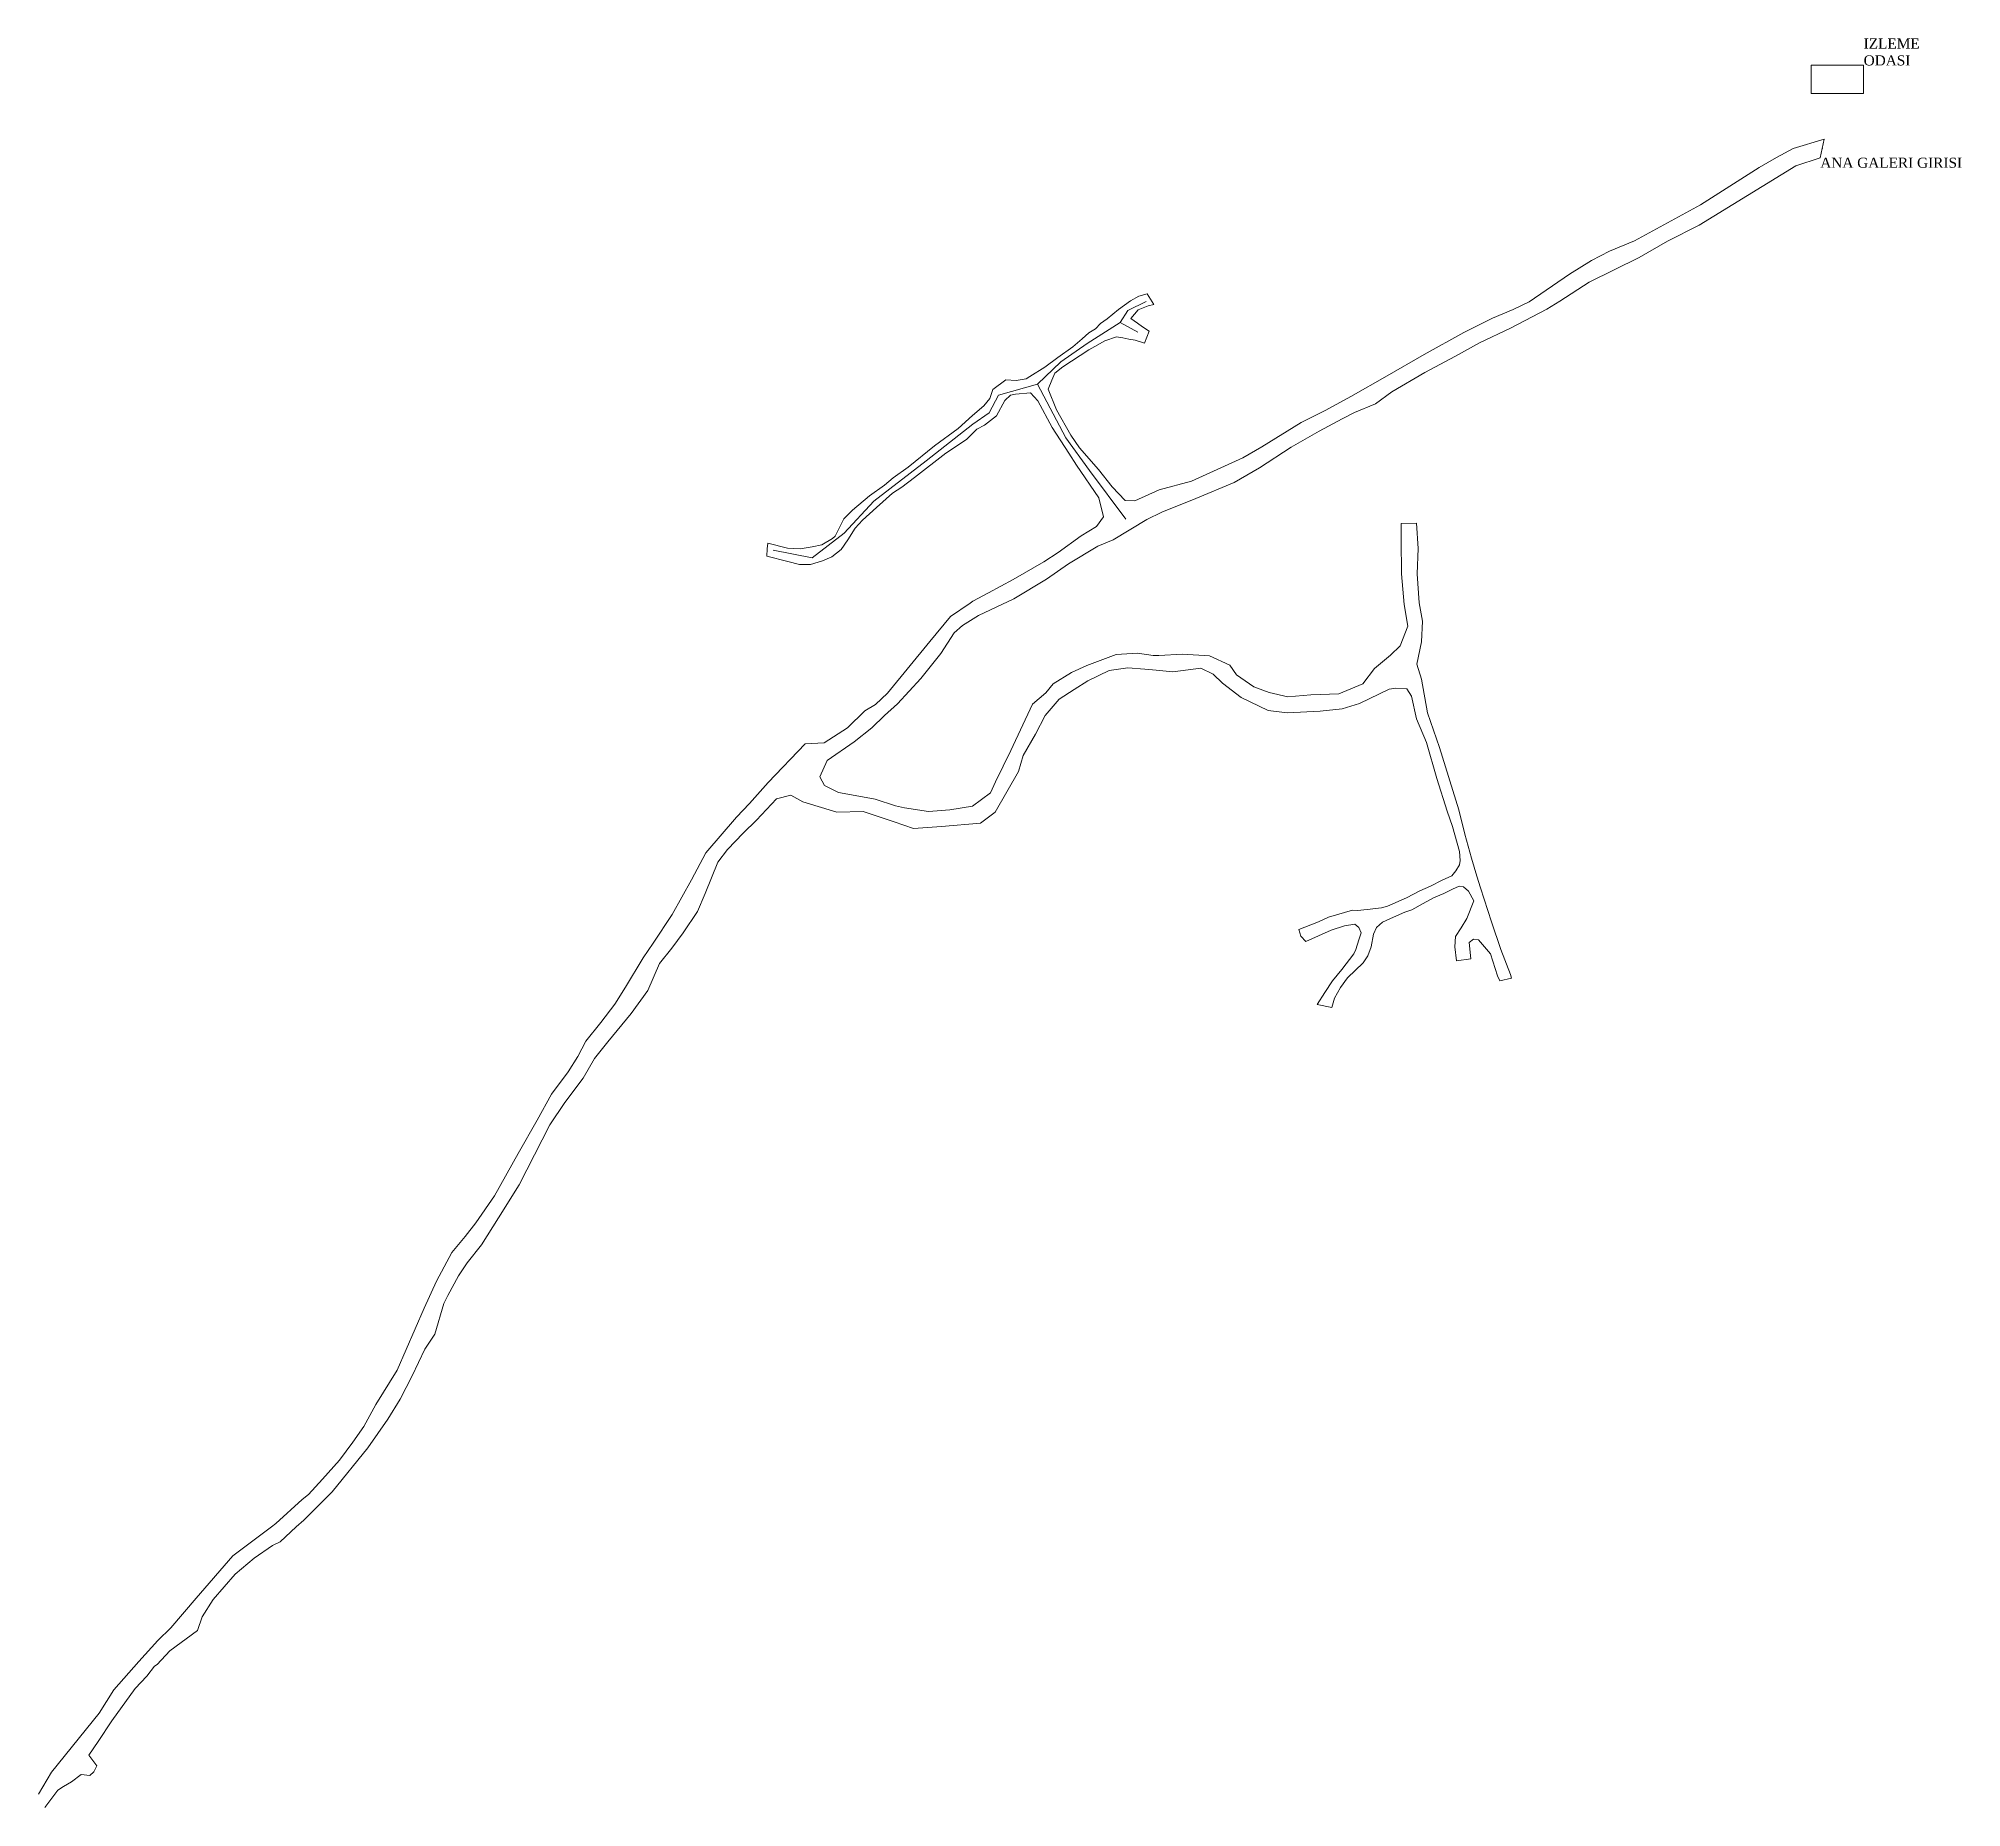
# Model space of a CAD drawing. Header units: millimetres. Extents: x 644491 to 644966, y 4144705 to 4145141.
import ezdxf

# ---------------------------------------------------------------- set-up
doc = ezdxf.new("R2010")
doc.units = ezdxf.units.MM
for name, color, linetype, lineweight in [('2177', 127, 'Continuous', 0), ('ANA_GALERI', 98, 'Continuous', 0), ('GEOFENCE', 3, 'Continuous', 0), ('INIT_COORD', 4, 'Continuous', 0), ('TEXT', 30, 'Continuous', 0)]:
    doc.layers.add(name, color=color, linetype=linetype, lineweight=lineweight)
doc.styles.get("Standard").update_dxf_attribs({"font": 'times.ttf'})

msp = doc.modelspace()

# ---------------------------------------------------------------- linework, layer by layer
at = {"layer": '2177', "lineweight": 0}
for p, q in [((644827.85, 4145021.68, 2185.42), (644827.83, 4145017.61, 2184.91)), ((644831.67, 4145021.74, 2185.36), (644827.85, 4145021.68, 2185.42)), ((644832.08, 4145015.47, 2184.78), (644831.67, 4145021.74, 2185.36)), ((644827.83, 4145017.61, 2184.91), (644827.92, 4145009.25, 2184.01)), ((644831.8, 4145009.24, 2184.01), (644832.08, 4145015.47, 2184.78)), ((644827.92, 4145009.25, 2184.01), (644828.58, 4145001.69, 2182.87)), ((644832.33, 4145002.04, 2182.87), (644831.8, 4145009.24, 2184.01)), ((644828.58, 4145001.69, 2182.87), (644829.49, 4144996.27, 2181.68)), ((644833.16, 4144997.52, 2181.94), (644832.33, 4145002.04, 2182.87)), ((644827.59, 4144991.44, 2181.07), (644829.49, 4144996.27, 2181.68)), ((644832.85, 4144992.44, 2181.13), (644833.16, 4144997.52, 2181.94)), ((644825.21, 4144989.16, 2180.8), (644827.59, 4144991.44, 2181.07)), ((644832.85, 4144992.44, 2181.13), (644831.74, 4144986.89, 2180.82)), ((644750.17, 4144986.59, 2174), (644746.45, 4144984.85, 2173.45)), ((644757.45, 4144989.34, 2174.42), (644750.17, 4144986.59, 2174)), ((644750.42, 4144982.78, 2173.8), (644755.69, 4144985.36, 2174.35)), ((644755.69, 4144985.36, 2174.35), (644760.32, 4144985.98, 2174.85)), ((644762.68, 4144989.61, 2175.27), (644757.45, 4144989.34, 2174.42)), ((644760.32, 4144985.98, 2174.85), (644764.53, 4144985.64, 2175.35)), ((644766.56, 4144989.02, 2175.8), (644762.68, 4144989.61, 2175.27)), ((644764.53, 4144985.64, 2175.35), (644767.36, 4144985.46, 2175.77)), ((644768, 4144989.09, 2175.97), (644766.56, 4144989.02, 2175.8)), ((644767.36, 4144985.46, 2175.77), (644771.48, 4144985.01, 2176.41)), ((644773.85, 4144989.36, 2176.55), (644768, 4144989.09, 2175.97)), ((644771.48, 4144985.01, 2176.41), (644778.35, 4144985.92, 2176.67)), ((644780.52, 4144988.94, 2176.72), (644773.85, 4144989.36, 2176.55)), ((644778.35, 4144985.92, 2176.67), (644781.43, 4144984.46, 2176.84)), ((644785.49, 4144986.69, 2176.72), (644780.52, 4144988.94, 2176.55)), ((644787.14, 4144984.3, 2177.08), (644785.49, 4144986.69, 2177.08)), ((644818.42, 4144982.06, 2179.87), (644821.27, 4144985.88, 2180.46)), ((644821.27, 4144985.88, 2180.46), (644825.21, 4144989.16, 2180.8)), ((644831.74, 4144986.89, 2180.82), (644832.84, 4144983.25, 2180.66)), ((644741.89, 4144982.02, 2173.14), (644740.11, 4144979.86, 2172.91)), ((644746.45, 4144984.85, 2173.45), (644741.89, 4144982.02, 2173.14)), ((644743.37, 4144978.3, 2172.95), (644747.05, 4144980.68, 2173.3)), ((644747.05, 4144980.68, 2173.3), (644750.42, 4144982.78, 2173.8)), ((644781.43, 4144984.46, 2176.84), (644783.72, 4144982.21, 2177.01)), ((644783.72, 4144982.21, 2177.01), (644788.31, 4144978.65, 2177.24)), ((644791.49, 4144981.3, 2177.18), (644787.14, 4144984.3, 2177.08)), ((644791.49, 4144981.3, 2177.18), (644795.22, 4144979.93, 2177.64)), ((644812.45, 4144979.61, 2179.3), (644818.42, 4144982.06, 2179.87)), ((644824.9, 4144980.72, 2180.42), (644817.59, 4144977.23, 2179.85)), ((644826.51, 4144980.97, 2180.72), (644824.9, 4144980.72, 2180.42)), ((644829.27, 4144980.82, 2180.41), (644826.51, 4144980.97, 2180.72)), ((644830.44, 4144979.03, 2180.65), (644829.27, 4144980.82, 2180.41)), ((644832.84, 4144983.25, 2180.66), (644834.34, 4144974.88, 2180.54)), ((644736.79, 4144977.02, 2172.08), (644731.46, 4144965.61, 2171.9)), ((644740.11, 4144979.86, 2172.91), (644736.79, 4144977.02, 2172.74)), ((644739.9, 4144974.22, 2172.55), (644743.37, 4144978.3, 2172.95)), ((644794.96, 4144975.44, 2177.66), (644788.31, 4144978.65, 2177.24)), ((644795.22, 4144979.93, 2177.64), (644799.86, 4144978.83, 2178.1)), ((644799.86, 4144978.83, 2178.1), (644805.51, 4144979.34, 2178.74)), ((644805.51, 4144979.34, 2178.74), (644812.45, 4144979.61, 2179.3)), ((644813.28, 4144975.88, 2179.25), (644807.85, 4144975.32, 2178.89)), ((644817.59, 4144977.23, 2179.85), (644813.28, 4144975.88, 2179.25)), ((644831.62, 4144973.44, 2180.5), (644830.44, 4144979.03, 2180.65)), ((644737.56, 4144969.62, 2172.2), (644739.9, 4144974.22, 2172.55)), ((644799.65, 4144974.9, 2178.11), (644794.96, 4144975.44, 2177.66)), ((644807.85, 4144975.32, 2178.89), (644799.65, 4144974.9, 2178.11)), ((644834.11, 4144967.61, 2180.37), (644831.62, 4144973.44, 2180.5)), ((644834.34, 4144974.88, 2180.54), (644837.34, 4144966.33, 2180.31)), ((644734.47, 4144964.33, 2171.64), (644737.56, 4144969.62, 2172.2)), ((644836.66, 4144958.68, 2180.1), (644834.11, 4144967.61, 2180.37)), ((644837.34, 4144966.33, 2180.31), (644842.06, 4144950.98, 2179.96)), ((644684.26, 4144959.07, 2167.9), (644686.07, 4144963.14, 2167.77)), ((644731.46, 4144965.61, 2171.9), (644727.63, 4144957.85, 2171.14)), ((644733.3, 4144960.42, 2171.41), (644734.47, 4144964.33, 2171.64)), ((644685.36, 4144956.96, 2167.89), (644684.26, 4144959.07, 2167.9)), ((644688.89, 4144955.21, 2168.18), (644685.36, 4144956.96, 2167.89)), ((644727.63, 4144957.85, 2171.14), (644726.42, 4144955.14, 2170.92)), ((644727.57, 4144950.36, 2170.7), (644733.3, 4144960.42, 2170.89)), ((644839.18, 4144950.65, 2180), (644836.66, 4144958.68, 2180.1)), ((644677.06, 4144954.59, 2168.32), (644680.08, 4144952.93, 2168.43)), ((644680.08, 4144952.93, 2168.43), (644688.44, 4144950.39, 2168.31)), ((644689.37, 4144955.12, 2168.59), (644688.89, 4144955.21, 2168.18)), ((644697.88, 4144953.61, 2168.53), (644689.37, 4144955.12, 2168.59)), ((644702.97, 4144951.95, 2168.76), (644697.88, 4144953.61, 2168.53)), ((644705.12, 4144951.4, 2169.34), (644702.97, 4144951.95, 2168.76)), ((644726.42, 4144955.14, 2170.92), (644721.98, 4144951.81, 2170.46)), ((644688.44, 4144950.39, 2168.31), (644694.92, 4144950.56, 2168.37)), ((644694.92, 4144950.56, 2168.37), (644702.62, 4144947.96, 2168.88)), ((644702.62, 4144947.96, 2168.88), (644707.37, 4144946.37, 2169.31)), ((644711.11, 4144950.52, 2169.64), (644705.12, 4144951.4, 2169.34)), ((644716.35, 4144950.91, 2170.1), (644711.11, 4144950.52, 2169.64)), ((644714.31, 4144946.82, 2169.83), (644723.9, 4144947.62, 2170.24)), ((644721.98, 4144951.81, 2170.46), (644716.35, 4144950.91, 2170.1)), ((644723.9, 4144947.62, 2170.39), (644727.57, 4144950.36, 2170.7)), ((644839.18, 4144950.65, 2180), (644840.51, 4144946.86, 2180.52)), ((644842.06, 4144950.98, 2179.96), (644843.61, 4144944.94, 2180.54)), ((644707.37, 4144946.37, 2169.31), (644714.31, 4144946.82, 2169.83)), ((644840.51, 4144946.86, 2180.52), (644842.3, 4144940.63, 2180.31)), ((644845.24, 4144939.03, 2180.31), (644843.61, 4144944.94, 2180.54)), ((644842.42, 4144938.44, 2180.31), (644842.29, 4144937.33, 2180.21)), ((644842.3, 4144940.63, 2180.31), (644842.42, 4144938.44, 2180.31)), ((644846.53, 4144934.6, 2180.14), (644845.24, 4144939.03, 2180.31)), ((644837.98, 4144933.55, 2180.1), (644835.13, 4144932.08, 2180.1)), ((644840.37, 4144934.63, 2180.1), (644837.98, 4144933.55, 2180.1)), ((644841.39, 4144935.84, 2180.16), (644840.37, 4144934.63, 2180.1)), ((644842.29, 4144937.33, 2180.21), (644841.39, 4144935.84, 2180.16)), ((644846.53, 4144934.6, 2180.14), (644847.41, 4144931.68, 2180.14)), ((644829.16, 4144929.19, 2180.4), (644824.51, 4144927.18, 2180.63)), ((644832.44, 4144930.96, 2180.29), (644829.16, 4144929.19, 2180.4)), ((644835.13, 4144932.08, 2180.1), (644832.44, 4144930.96, 2180.29)), ((644833.25, 4144927.79, 2180.34), (644835.86, 4144929.18, 2180.19)), ((644835.86, 4144929.18, 2180.19), (644838.41, 4144930.31, 2180.19)), ((644838.41, 4144930.31, 2180.19), (644840.52, 4144931.39, 2180.13)), ((644840.52, 4144931.39, 2180.13), (644842.2, 4144932.1, 2180.26)), ((644842.2, 4144932.1, 2180.26), (644843.27, 4144931.92, 2180.54)), ((644843.27, 4144931.92, 2180.54), (644844.45, 4144930.86, 2180.25)), ((644845.78, 4144928.5, 2180.1), (644844.09, 4144924.12, 2180.2)), ((644844.45, 4144930.86, 2180.25), (644845.78, 4144928.5, 2180.1)), ((644850.19, 4144923.31, 2179.94), (644847.41, 4144931.68, 2180.14)), ((644809.9, 4144924.42, 2180.47), (644807.39, 4144923.3, 2180.51)), ((644809.9, 4144924.42, 2180.47), (644815.8, 4144926.15, 2180.39)), ((644815.8, 4144926.15, 2180.39), (644817.08, 4144926.12, 2180.51)), ((644819.43, 4144926.29, 2180.74), (644817.08, 4144926.12, 2180.51)), ((644822.97, 4144926.74, 2180.59), (644819.43, 4144926.29, 2180.74)), ((644824.51, 4144927.18, 2180.63), (644822.97, 4144926.74, 2180.59)), ((644823.28, 4144923.18, 2180.36), (644825.98, 4144924.42, 2180.62)), ((644825.98, 4144924.42, 2180.62), (644828.74, 4144925.66, 2180.59)), ((644828.74, 4144925.66, 2180.59), (644830.51, 4144926.26, 2180.38)), ((644830.51, 4144926.26, 2180.38), (644833.25, 4144927.79, 2180.34)), ((644844.09, 4144924.12, 2180.2), (644842.68, 4144921.79, 2180.76)), ((644807.39, 4144923.3, 2180.51), (644802.57, 4144921.35, 2180.75)), ((644802.57, 4144921.35, 2180.75), (644803.08, 4144919.74, 2180.38)), ((644803.08, 4144919.74, 2180.38), (644804.26, 4144918.42, 2180.55)), ((644804.26, 4144918.42, 2180.55), (644810.57, 4144921.23, 2180.58)), ((644810.57, 4144921.23, 2180.58), (644813.89, 4144922.28, 2180.55)), ((644813.89, 4144922.28, 2180.55), (644816.43, 4144922.67, 2180.15)), ((644816.43, 4144922.67, 2180.15), (644817.36, 4144921.85, 2180.81)), ((644816.66, 4144916.43, 2181.7), (644817.41, 4144918.87, 2181.13)), ((644817.93, 4144920.59, 2180.83), (644817.36, 4144921.85, 2180.81)), ((644817.41, 4144918.87, 2181.13), (644817.93, 4144920.59, 2180.83)), ((644821.05, 4144920.27, 2180.73), (644820.42, 4144917.12, 2181.34)), ((644821.78, 4144921.89, 2180.42), (644821.05, 4144920.27, 2180.73)), ((644823.28, 4144923.18, 2180.36), (644821.78, 4144921.89, 2180.42)), ((644841.3, 4144919.62, 2181.24), (644841.14, 4144917.12, 2181.63)), ((644842.68, 4144921.79, 2180.76), (644841.3, 4144919.62, 2181.24)), ((644844.65, 4144918.19, 2181.19), (644845.73, 4144918.97, 2180.64)), ((644845.73, 4144918.97, 2180.64), (644846.98, 4144918.85, 2179.99)), ((644846.98, 4144918.85, 2179.99), (644849.92, 4144915.41, 2179.79)), ((644852.47, 4144916.48, 2179.81), (644850.19, 4144923.31, 2179.94)), ((644816.12, 4144915.36, 2182.04), (644813.21, 4144911.54, 2183.18)), ((644816.66, 4144916.43, 2181.7), (644816.12, 4144915.36, 2182.04)), ((644818.48, 4144913.14, 2182.09), (644819.6, 4144914.88, 2181.76)), ((644819.6, 4144914.88, 2181.76), (644820.42, 4144917.12, 2181.34)), ((644841.14, 4144917.12, 2181.63), (644841.55, 4144913.61, 2182.54)), ((644841.55, 4144913.61, 2182.54), (644845.06, 4144914.17, 2182.24)), ((644845.06, 4144914.17, 2182.24), (644844.65, 4144918.19, 2181.19)), ((644849.92, 4144915.41, 2179.79), (644851.66, 4144909.94, 2179.73)), ((644854.85, 4144910.25, 2179.75), (644852.47, 4144916.48, 2179.81)), ((644813.21, 4144911.54, 2183.18), (644810.89, 4144908.71, 2184.11)), ((644812.86, 4144907.07, 2184.23), (644814.63, 4144909.48, 2183.4)), ((644814.63, 4144909.48, 2183.4), (644818.48, 4144913.14, 2182.09)), ((644851.66, 4144909.94, 2179.73), (644852.19, 4144908.72, 2179.82)), ((644852.19, 4144908.72, 2179.82), (644855.14, 4144909.38, 2179.72)), ((644854.85, 4144910.25, 2179.75), (644855.14, 4144909.38, 2179.72)), ((644809.02, 4144905.87, 2185.09), (644807.11, 4144902.83, 2186)), ((644810.89, 4144908.71, 2184.11), (644809.02, 4144905.87, 2185.09)), ((644810.74, 4144902.13, 2185.78), (644811.41, 4144904.44, 2185.03)), ((644811.41, 4144904.44, 2185.03), (644812.86, 4144907.07, 2184.23)), ((644807.11, 4144902.83, 2186), (644810.74, 4144902.13, 2185.78))]:
    msp.add_line(p, q, dxfattribs=at)
at = {"layer": 'ANA_GALERI'}
for p, q in [((644929.1, 4145134.83, 2156.63), (644929.1, 4145127.87, 2156.63)), ((644929.1, 4145134.83, 2156.63), (644942.1, 4145134.83, 2156.63)), ((644942.1, 4145127.87, 2156.63), (644942.1, 4145134.83, 2156.63)), ((644929.1, 4145127.87, 2156.63), (644942.1, 4145127.87, 2156.63))]:
    msp.add_line(p, q, dxfattribs=at)
at = {"layer": 'ANA_GALERI', "lineweight": 0}
for p, q in [((644920.54, 4145112.07, 2157.17), (644924.69, 4145114.27, 2157.15)), ((644924.69, 4145114.27, 2157.15), (644932.36, 4145116.61, 2156.53)), ((644931.38, 4145112, 2156.73), (644932.36, 4145116.61, 2156.53)), ((644925.38, 4145109.98, 2156.95), (644901.43, 4145095.32, 2158.03)), ((644901.77, 4145100.37, 2157.81), (644916.26, 4145109.55, 2157.33)), ((644916.26, 4145109.55, 2157.33), (644920.54, 4145112.07, 2157.17)), ((644931.38, 4145112, 2156.73), (644925.38, 4145109.98, 2156.95)), ((644901.77, 4145100.37, 2157.81), (644885.5, 4145091.48, 2158.33)), ((644893.64, 4145091.35, 2158), (644901.43, 4145095.32, 2158.03)), ((644885.5, 4145091.48, 2158.33), (644879.35, 4145088.88, 2158.75)), ((644886.61, 4145087.33, 2158.39), (644893.64, 4145091.35, 2158)), ((644874.84, 4145086.64, 2158.67), (644869.44, 4145083.25, 2158.8)), ((644874.3, 4145081.26, 2158.53), (644886.61, 4145087.33, 2158.51)), ((644879.35, 4145088.88, 2158.75), (644874.84, 4145086.64, 2158.67)), ((644869.44, 4145083.25, 2158.8), (644859.45, 4145076.4, 2158.99)), ((644867.08, 4145076.59, 2158.75), (644874.3, 4145081.26, 2158.53)), ((644760.95, 4145076.68, 2161.55), (644758.01, 4145074.48, 2162.24)), ((644763.08, 4145077.77, 2161.53), (644760.95, 4145076.68, 2161.55)), ((644765.14, 4145078.37, 2161.43), (644763.08, 4145077.77, 2161.53)), ((644766.79, 4145075.7, 2161.32), (644765.14, 4145078.37, 2161.43)), ((644765.35, 4145075.38, 2161.33), (644766.79, 4145075.7, 2161.32)), ((644859.45, 4145076.4, 2158.99), (644855.54, 4145074.48, 2159.24)), ((644863.83, 4145074.56, 2158.75), (644867.08, 4145076.59, 2158.75)), ((644753.54, 4145071.01, 2159.57), (644752.33, 4145069.72, 2160.11)), ((644755.24, 4145072.21, 2159.15), (644753.54, 4145071.01, 2159.57)), ((644758.01, 4145074.48, 2162.24), (644755.24, 4145072.21, 2159.15)), ((644762.9, 4145074.4, 2161.6), (644761.06, 4145072.25, 2158.12)), ((644762.7, 4145071.1, 2157.98), (644761.06, 4145072.25, 2158.12)), ((644763.93, 4145070.19, 2157.75), (644762.7, 4145071.1, 2157.98)), ((644762.9, 4145074.4, 2161.6), (644765.35, 4145075.38, 2161.33)), ((644850.43, 4145072.4, 2159.32), (644843.35, 4145068.85, 2159.4)), ((644855.54, 4145074.48, 2159.24), (644850.43, 4145072.4, 2159.32)), ((644854.83, 4145069.89, 2159.12), (644863.83, 4145074.56, 2158.75)), ((644749.08, 4145067.28, 2161.1), (644746.78, 4145065.25, 2161.53)), ((644750.7, 4145068.75, 2160.71), (644749.08, 4145067.28, 2161.1)), ((644752.33, 4145069.72, 2160.11), (644750.7, 4145068.75, 2160.71)), ((644752.15, 4145065.38, 2160.56), (644754.62, 4145066.75, 2159.8)), ((644754.62, 4145066.75, 2159.8), (644757.52, 4145067.79, 2158.73)), ((644757.52, 4145067.79, 2158.73), (644759.06, 4145067.54, 2158.2)), ((644759.06, 4145067.54, 2158.2), (644760.58, 4145067.21, 2158.02)), ((644760.58, 4145067.21, 2158.02), (644762.15, 4145066.93, 2157.81)), ((644762.15, 4145066.93, 2157.81), (644764.45, 4145066.17, 2157.53)), ((644765.63, 4145069.12, 2157.62), (644763.93, 4145070.19, 2157.75)), ((644764.45, 4145066.17, 2157.53), (644765.63, 4145069.12, 2157.62)), ((644843.35, 4145068.85, 2159.4), (644833.52, 4145063.42, 2159.97)), ((644841.27, 4145062.94, 2159.99), (644847.17, 4145066.26, 2159.39)), ((644847.17, 4145066.26, 2159.39), (644854.83, 4145069.89, 2159.12)), ((644743.07, 4145062.64, 2161.67), (644739.82, 4145060.29, 2161.85)), ((644746.78, 4145065.25, 2161.53), (644743.07, 4145062.64, 2161.67)), ((644744.29, 4145060.36, 2161.7), (644750.66, 4145064.57, 2161.11)), ((644750.66, 4145064.57, 2161.11), (644752.15, 4145065.38, 2160.56)), ((644833.52, 4145063.42, 2159.97), (644824.39, 4145058.14, 2160.35)), ((644833.66, 4145058.93, 2159.97), (644841.27, 4145062.94, 2159.99)), ((644727.02, 4145054.71, 2161.09), (644730.21, 4145057.15, 2161.3)), ((644732.74, 4145057, 2161.43), (644730.21, 4145057.15, 2161.3)), ((644735.19, 4145057.35, 2161.32), (644732.74, 4145057, 2161.43)), ((644736.15, 4145057.92, 2161.3), (644735.19, 4145057.35, 2161.32)), ((644739.82, 4145060.29, 2161.85), (644736.15, 4145057.92, 2161.3)), ((644740.66, 4145054.84, 2161.83), (644741.59, 4145057.02, 2162.06)), ((644741.59, 4145057.02, 2162.06), (644742.28, 4145058.79, 2161.81)), ((644742.28, 4145058.79, 2161.81), (644744.29, 4145060.36, 2161.7)), ((644824.39, 4145058.14, 2160.35), (644815.39, 4145052.98, 2160.72)), ((644825.54, 4145054.19, 2160.51), (644833.66, 4145058.93, 2159.97)), ((644726.21, 4145052.52, 2160.99), (644724.73, 4145050.73, 2160.37)), ((644727.02, 4145054.71, 2161.09), (644726.21, 4145052.52, 2160.99)), ((644727.9, 4145048.22, 2160.59), (644729.93, 4145052.04, 2161.35)), ((644729.93, 4145052.04, 2161.35), (644731.38, 4145053.36, 2161.48)), ((644731.38, 4145053.36, 2161.48), (644732.61, 4145053.61, 2161.45)), ((644732.61, 4145053.61, 2161.45), (644736.32, 4145053.93, 2161.42)), ((644736.32, 4145053.93, 2161.42), (644738.13, 4145051.98, 2161.05)), ((644738.13, 4145051.98, 2161.05), (644741.64, 4145045.38, 2161.14)), ((644742.68, 4145049.76, 2160.64), (644740.66, 4145054.84, 2161.83)), ((644815.39, 4145052.98, 2160.72), (644809.28, 4145049.66, 2161.11)), ((644821.5, 4145051.21, 2160.74), (644825.54, 4145054.19, 2160.51)), ((644721.98, 4145048.34, 2159.54), (644718.45, 4145045.1, 2158.52)), ((644724.73, 4145050.73, 2160.37), (644721.98, 4145048.34, 2159.54)), ((644724.94, 4145045.95, 2159.62), (644727.9, 4145048.22, 2160.59)), ((644746.23, 4145043.51, 2160.82), (644742.68, 4145049.76, 2160.64)), ((644809.28, 4145049.66, 2161.11), (644803.14, 4145046.57, 2161.42)), ((644807.58, 4145044.42, 2161.23), (644813.28, 4145047.48, 2160.99)), ((644813.28, 4145047.48, 2160.99), (644816.33, 4145049.06, 2160.76)), ((644816.33, 4145049.06, 2160.76), (644821.5, 4145051.21, 2160.74)), ((644718.45, 4145045.1, 2158.52), (644712.6, 4145040.81, 2157.31)), ((644715.41, 4145039.01, 2157.46), (644720.47, 4145042.41, 2158.72)), ((644720.47, 4145042.41, 2158.72), (644723.04, 4145044.91, 2159.17)), ((644723.04, 4145044.91, 2159.17), (644724.94, 4145045.95, 2159.62)), ((644741.64, 4145045.38, 2161.14), (644745.73, 4145039.05, 2161.5)), ((644748.38, 4145040.37, 2160.92), (644746.23, 4145043.51, 2160.82)), ((644803.14, 4145046.57, 2161.42), (644793.44, 4145040.62, 2161.76)), ((644800.7, 4145040.48, 2161.55), (644807.58, 4145044.42, 2161.23)), ((644712.6, 4145040.81, 2157.31), (644706.06, 4145035.56, 2155.14)), ((644707.67, 4145033.03, 2155.13), (644715.41, 4145039.01, 2157.46)), ((644745.73, 4145039.05, 2161.5), (644747.67, 4145036.02, 2161.59)), ((644753.1, 4145035.03, 2161.56), (644748.38, 4145040.37, 2160.92)), ((644788.76, 4145037.87, 2161.81), (644776.07, 4145032.1, 2162.3)), ((644793.44, 4145040.62, 2161.76), (644788.76, 4145037.87, 2161.81)), ((644792.89, 4145035.41, 2161.8), (644800.7, 4145040.48, 2161.55)), ((644702.35, 4145032.9, 2153.56), (644700.22, 4145031.12, 2152.65)), ((644706.06, 4145035.56, 2155.14), (644702.35, 4145032.9, 2153.56)), ((644704.46, 4145030.63, 2153.66), (644707.67, 4145033.03, 2155.13)), ((644747.67, 4145036.02, 2161.59), (644753.16, 4145028, 2162.48)), ((644756.45, 4145030.73, 2162.23), (644753.1, 4145035.03, 2161.56)), ((644786.6, 4145031.79, 2161.78), (644792.89, 4145035.41, 2161.8)), ((644696.49, 4145028.46, 2151.45), (644692.28, 4145024.93, 2150.32)), ((644700.22, 4145031.12, 2152.65), (644696.49, 4145028.46, 2151.45)), ((644698.25, 4145025.61, 2151.62), (644702.16, 4145029.16, 2152.86)), ((644702.16, 4145029.16, 2152.86), (644704.46, 4145030.63, 2153.66)), ((644753.16, 4145028, 2162.48), (644754.31, 4145023.33, 2162.69)), ((644759.69, 4145027.32, 2162.58), (644756.45, 4145030.73, 2162.23)), ((644768.03, 4145029.96, 2162.34), (644762.04, 4145027.27, 2162.59)), ((644776.07, 4145032.1, 2162.3), (644768.03, 4145029.96, 2162.34)), ((644777.12, 4145027.82, 2162.09), (644786.6, 4145031.79, 2161.78)), ((644692.28, 4145024.93, 2150.32), (644690.19, 4145022.78, 2149.48)), ((644694.81, 4145022.49, 2150.47), (644698.25, 4145025.61, 2151.62)), ((644754.31, 4145023.33, 2162.69), (644752.59, 4145020.95, 2162.76)), ((644762.04, 4145027.27, 2162.59), (644759.69, 4145027.32, 2162.58)), ((644765.06, 4145022.64, 2162.44), (644768.7, 4145024.45, 2162.37)), ((644768.7, 4145024.45, 2162.37), (644777.12, 4145027.82, 2162.09)), ((644688.01, 4145018.56, 2148.59), (644687.38, 4145017.96, 2149.2)), ((644690.19, 4145022.78, 2149.48), (644688.01, 4145018.56, 2148.59)), ((644691.14, 4145017.62, 2149.22), (644692.97, 4145020.5, 2149.7)), ((644692.97, 4145020.5, 2149.7), (644694.81, 4145022.49, 2150.47)), ((644748.84, 4145018.57, 2163), (644743.12, 4145014.49, 2163.68)), ((644752.59, 4145020.95, 2162.76), (644748.84, 4145018.57, 2163)), ((644756.69, 4145017.64, 2162.54), (644765.06, 4145022.64, 2162.44)), ((644671.25, 4145015.37, 2151.81), (644671.18, 4145013.56, 2151.81)), ((644671.43, 4145016.76, 2151.81), (644671.25, 4145015.37, 2151.81)), ((644676.27, 4145015.55, 2150.93), (644671.43, 4145016.76, 2151.81)), ((644679.36, 4145015.42, 2150.48), (644676.27, 4145015.55, 2150.93)), ((644682.38, 4145015.9, 2150.06), (644679.36, 4145015.42, 2150.48)), ((644684.74, 4145016.41, 2149.55), (644682.38, 4145015.9, 2150.06)), ((644687.38, 4145017.96, 2149.2), (644684.74, 4145016.41, 2149.55)), ((644687.23, 4145013.41, 2149.45), (644689.51, 4145015.27, 2149.32)), ((644689.51, 4145015.27, 2149.32), (644691.14, 4145017.62, 2149.22)), ((644743.12, 4145014.49, 2163.68), (644739.59, 4145012.18, 2163.82)), ((644745.69, 4145011.71, 2163.73), (644752.95, 4145016.06, 2163.04)), ((644752.95, 4145016.06, 2163.04), (644756.69, 4145017.64, 2162.75)), ((644671.18, 4145013.56, 2151.81), (644676.31, 4145012.3, 2150.9)), ((644676.31, 4145012.3, 2150.9), (644679.26, 4145011.5, 2150.4)), ((644679.26, 4145011.5, 2150.4), (644681.96, 4145011.55, 2150.23)), ((644681.96, 4145011.55, 2150.23), (644684.93, 4145012.44, 2149.7)), ((644684.93, 4145012.44, 2149.7), (644687.23, 4145013.41, 2149.45)), ((644739.59, 4145012.18, 2163.82), (644731.99, 4145007.8, 2164.33)), ((644740.24, 4145007.94, 2164.07), (644745.69, 4145011.71, 2163.73)), ((644725.93, 4145004.51, 2164.86), (644722.06, 4145002.47, 2165.06)), ((644731.99, 4145007.8, 2164.33), (644725.93, 4145004.51, 2164.86)), ((644732.13, 4145003.09, 2164.53), (644740.24, 4145007.94, 2164.07)), ((644721.4, 4145002.02, 2165.18), (644716.51, 4144998.7, 2165.63)), ((644722.06, 4145002.47, 2165.06), (644721.4, 4145002.02, 2165.18)), ((644723.45, 4144998.93, 2165.11), (644732.13, 4145003.09, 2164.53)), ((644716.51, 4144998.7, 2165.63), (644711.38, 4144992.5, 2165.93)), ((644714.13, 4144989.51, 2165.93), (644717.46, 4144994.69, 2165.54)), ((644717.46, 4144994.69, 2165.54), (644719.49, 4144996.46, 2165.43)), ((644719.49, 4144996.46, 2165.43), (644723.45, 4144998.93, 2165.11)), ((644711.38, 4144992.5, 2165.93), (644700.93, 4144979.79, 2166.6)), ((644709.2, 4144983.41, 2166.46), (644714.13, 4144989.51, 2165.93)), ((644703.41, 4144977.13, 2166.64), (644709.2, 4144983.41, 2166.46)), ((644697.99, 4144976.93, 2166.66), (644695.37, 4144975.42, 2167.04)), ((644700.93, 4144979.79, 2166.6), (644697.99, 4144976.93, 2166.66)), ((644700.2, 4144974.21, 2166.86), (644703.41, 4144977.13, 2166.64)), ((644691.07, 4144971.18, 2167.56), (644685.35, 4144967.45, 2167.84)), ((644695.37, 4144975.42, 2167.04), (644691.07, 4144971.18, 2167.56)), ((644692.76, 4144967.74, 2167.58), (644697.1, 4144971.22, 2167.15)), ((644697.1, 4144971.22, 2167.15), (644700.2, 4144974.21, 2166.86)), ((644680.65, 4144967.23, 2168.54), (644671.47, 4144957.69, 2168.62)), ((644680.65, 4144967.23, 2168.59), (644685.35, 4144967.45, 2167.84)), ((644686.07, 4144963.14, 2167.85), (644692.76, 4144967.74, 2167.58)), ((644671.47, 4144957.69, 2168.62), (644666.83, 4144952.47, 2168.75)), ((644666.83, 4144952.47, 2168.75), (644663.63, 4144949.16, 2168.67)), ((644668.63, 4144948.36, 2168.7), (644673.52, 4144953.64, 2168.64)), ((644673.52, 4144953.64, 2168.64), (644677.06, 4144954.59, 2168.32)), ((644663.63, 4144949.16, 2168.67), (644656.12, 4144940.34, 2168.88)), ((644665.28, 4144945.18, 2168.7), (644668.63, 4144948.36, 2168.7)), ((644661.42, 4144941.12, 2168.94), (644665.28, 4144945.18, 2168.7)), ((644656.12, 4144940.34, 2169.36), (644652.53, 4144933.65, 2169.88)), ((644655.88, 4144930.3, 2169.79), (644659.03, 4144938.03, 2169.32)), ((644659.03, 4144938.03, 2169.32), (644661.42, 4144941.12, 2168.94)), ((644647.75, 4144925.12, 2170.11), (644652.53, 4144933.65, 2169.88)), ((644655.88, 4144930.3, 2169.79), (644654.02, 4144925.82, 2169.65)), ((644643.1, 4144918, 2170.39), (644647.75, 4144925.12, 2170.11)), ((644654.02, 4144925.82, 2169.65), (644650.49, 4144920.59, 2170)), ((644650.49, 4144920.59, 2170), (644647.67, 4144916.76, 2170.03)), ((644636.25, 4144907.15, 2170.78), (644640.57, 4144914.37, 2170.29)), ((644640.57, 4144914.37, 2170.29), (644643.1, 4144918, 2170.39)), ((644647.67, 4144916.76, 2170.03), (644644.65, 4144912.97, 2170.41)), ((644644.65, 4144912.97, 2170.41), (644641.75, 4144906.3, 2170.48)), ((644633.57, 4144902.94, 2170.67), (644636.25, 4144907.15, 2170.78)), ((644641.75, 4144906.3, 2170.48), (644637.61, 4144900.62, 2170.69)), ((644630.14, 4144898.46, 2170.71), (644633.57, 4144902.94, 2170.67)), ((644637.61, 4144900.62, 2170.69), (644631.9, 4144893.64, 2170.84)), ((644626.43, 4144893.83, 2171.14), (644630.14, 4144898.46, 2170.71)), ((644624.45, 4144889.99, 2171.33), (644626.43, 4144893.83, 2171.14)), ((644631.9, 4144893.64, 2170.84), (644628.61, 4144889.53, 2171.22)), ((644617.99, 4144880.7, 2172.27), (644622.1, 4144886.24, 2171.8)), ((644622.1, 4144886.24, 2171.8), (644624.45, 4144889.99, 2171.33)), ((644628.61, 4144889.53, 2171.22), (644625.75, 4144884.69, 2171.71)), ((644614.39, 4144874.32, 2172.72), (644617.99, 4144880.7, 2172.27)), ((644625.75, 4144884.69, 2171.71), (644621.22, 4144878.63, 2172.21)), ((644621.22, 4144878.63, 2172.21), (644617.56, 4144873.17, 2172.74)), ((644609.75, 4144866.09, 2172.98), (644614.39, 4144874.32, 2172.72)), ((644617.56, 4144873.17, 2172.74), (644609.94, 4144858.3, 2173.32)), ((644603.89, 4144855.58, 2173.81), (644609.75, 4144866.09, 2172.98)), ((644609.94, 4144858.3, 2173.32), (644604.84, 4144850.22, 2173.9)), ((644599.3, 4144848.93, 2174.3), (644603.89, 4144855.58, 2173.81)), ((644596.66, 4144845.54, 2174.51), (644599.3, 4144848.93, 2174.3)), ((644604.84, 4144850.22, 2173.9), (644600.7, 4144843.51, 2174.34)), ((644593.32, 4144841.65, 2174.17), (644596.66, 4144845.54, 2174.51)), ((644600.7, 4144843.51, 2174.34), (644597.11, 4144839.1, 2174.68)), ((644589.55, 4144834.57, 2175.19), (644593.32, 4144841.65, 2174.17)), ((644597.11, 4144839.1, 2174.68), (644594.95, 4144835.85, 2174.9)), ((644586.52, 4144827.89, 2175.51), (644589.55, 4144834.57, 2175.19)), ((644594.95, 4144835.85, 2174.9), (644592.37, 4144831.02, 2175.26)), ((644589.15, 4144821.48, 2176.28), (644591.39, 4144829.03, 2175.29)), ((644592.37, 4144831.02, 2175.26), (644591.39, 4144829.03, 2175.29)), ((644579.82, 4144812.54, 2176.48), (644586.52, 4144827.89, 2175.51)), ((644589.15, 4144821.48, 2176.58), (644586.65, 4144817.72, 2175.99)), ((644586.65, 4144817.72, 2175.99), (644583.58, 4144811.13, 2176.32)), ((644574.58, 4144804.09, 2176.92), (644579.82, 4144812.54, 2176.48)), ((644583.58, 4144811.13, 2176.32), (644580.54, 4144805.41, 2176.64)), ((644580.54, 4144805.41, 2176.64), (644577.55, 4144800.44, 2176.96)), ((644571.63, 4144798.65, 2177.02), (644574.58, 4144804.09, 2176.92)), ((644577.55, 4144800.44, 2176.96), (644572.59, 4144793.38, 2177.25)), ((644568.92, 4144794.81, 2177.53), (644571.63, 4144798.65, 2177.02)), ((644572.59, 4144793.38, 2177.25), (644563.78, 4144782.53, 2178.13)), ((644565.57, 4144790.35, 2177.77), (644568.92, 4144794.81, 2177.53)), ((644557.92, 4144781.86, 2178.49), (644561.38, 4144785.66, 2178.11)), ((644561.38, 4144785.66, 2178.11), (644565.57, 4144790.35, 2177.77)), ((644556.33, 4144780.59, 2178.38), (644557.92, 4144781.86, 2178.49)), ((644563.78, 4144782.53, 2178.13), (644556.78, 4144775.48, 2178.39)), ((644549.89, 4144774.68, 2178.97), (644556.33, 4144780.59, 2178.38)), ((644539.25, 4144766.71, 2179.66), (644548.76, 4144773.84, 2178.98)), ((644548.76, 4144773.84, 2178.98), (644549.89, 4144774.68, 2178.97)), ((644554.85, 4144773.89, 2179.39), (644550.93, 4144770.19, 2179.9)), ((644554.85, 4144773.89, 2179.32), (644556.78, 4144775.48, 2178.39)), ((644530.22, 4144756.27, 2180.64), (644539.25, 4144766.71, 2179.66)), ((644549.05, 4144769.23, 2179.03), (644544.52, 4144766.16, 2179.21)), ((644550.93, 4144770.19, 2179.9), (644549.05, 4144769.23, 2179.03)), ((644539.85, 4144762.19, 2179.7), (644534.4, 4144755.9, 2180.37)), ((644544.52, 4144766.16, 2179.21), (644539.85, 4144762.19, 2179.7)), ((644523.94, 4144748.92, 2181.1), (644530.22, 4144756.27, 2180.64)), ((644534.4, 4144755.9, 2180.37), (644531.65, 4144751.66, 2180.75)), ((644520.68, 4144745.83, 2181.17), (644523.94, 4144748.92, 2181.1)), ((644530.49, 4144748.25, 2181.17), (644523.68, 4144743.24, 2181.16)), ((644531.65, 4144751.66, 2180.75), (644530.49, 4144748.25, 2180.93)), ((644515.99, 4144740.61, 2181.17), (644520.68, 4144745.83, 2181.41)), ((644523.68, 4144743.24, 2181.16), (644520.52, 4144739.89, 2181.23)), ((644509.81, 4144733.65, 2181.56), (644515.99, 4144740.61, 2181.17)), ((644519.9, 4144739.45, 2181.22), (644517.96, 4144736.96, 2181.2)), ((644520.52, 4144739.89, 2181.23), (644519.9, 4144739.45, 2181.22)), ((644506.19, 4144727.85, 2181.7), (644509.81, 4144733.65, 2181.56)), ((644515.14, 4144733.91, 2181.47), (644509.33, 4144725.98, 2181.74)), ((644517.96, 4144736.96, 2181.2), (644515.14, 4144733.91, 2181.47)), ((644506.19, 4144727.85, 2181.7), (644494.46, 4144713.29, 2182.86)), ((644509.33, 4144725.98, 2181.74), (644506, 4144720.88, 2181.93)), ((644506, 4144720.88, 2181.93), (644503.65, 4144717.52, 2182.14)), ((644503.65, 4144717.52, 2182.14), (644505.61, 4144714.88, 2182.25)), ((644505.61, 4144714.88, 2182.25), (644504.89, 4144713.38, 2182.39)), ((644491.22, 4144707.86, 2183.74), (644494.46, 4144713.29, 2182.86)), ((644497.37, 4144709.76, 2182.82), (644496.05, 4144708.87, 2183.07)), ((644499.39, 4144710.9, 2182.57), (644497.37, 4144709.76, 2182.82)), ((644501.81, 4144712.73, 2182.69), (644499.39, 4144710.9, 2182.57)), ((644503.88, 4144712.48, 2182.75), (644501.81, 4144712.73, 2182.69)), ((644504.89, 4144713.38, 2182.39), (644503.88, 4144712.48, 2182.75)), ((644492.79, 4144704.55, 2183.72), (644496.05, 4144708.87, 2183.07))]:
    msp.add_line(p, q, dxfattribs=at)
at = {"layer": 'GEOFENCE'}
for p, q in [((644760.36, 4145074.29, 2161.75), (644764.84, 4145076.49, 2161.45)), ((644750.31, 4145066.12, 2160.86), (644758.46, 4145071.29, 2158.24)), ((644758.46, 4145071.29, 2158.24), (644760.36, 4145074.29, 2161.75)), ((644758.46, 4145071.29, 2158.24), (644762.82, 4145068.88, 2157.8)), ((644743.77, 4145061.59, 2161.69), (644750.31, 4145066.12, 2160.86)), ((644738, 4145056.04, 2161.53), (644743.77, 4145061.59, 2161.69)), ((644728.38, 4145053.35, 2161.22), (644726.06, 4145048.99, 2160.39)), ((644738, 4145056.04, 2161.53), (644728.38, 4145053.35, 2161.22)), ((644745.01, 4145042.79, 2161.07), (644738, 4145056.04, 2161.53)), ((644726.06, 4145048.99, 2160.39), (644722.08, 4145046.2, 2159.23)), ((644722.08, 4145046.2, 2159.23), (644710.49, 4145037.15, 2156.27)), ((644750.87, 4145034.71, 2161.72), (644745.01, 4145042.79, 2161.07)), ((644710.49, 4145037.15, 2156.27), (644697.55, 4145027.17, 2151.6)), ((644759.84, 4145022.72, 2162.54), (644750.87, 4145034.71, 2161.72)), ((644697.55, 4145027.17, 2151.6), (644690.26, 4145019.29, 2149.17)), ((644690.26, 4145019.29, 2149.17), (644682.37, 4145013.2, 2150.01)), ((644682.37, 4145013.2, 2150.01), (644672.68, 4145015.09, 2151.58))]:
    msp.add_line(p, q, dxfattribs=at)
at = {"layer": 'INIT_COORD'}
msp.add_point((644931.87, 4145114.3, 2156.63), dxfattribs=at)

# ---------------------------------------------------------------- texts
at = {"layer": 'TEXT', "char_height": 2.5, "attachment_point": 1}
for s, insert, width in [('{IZLEME ODASI}', (644942.1, 4145141.44, 2156.63), 24.5515), ('{ANA GALERI GIRISI}', (644931.38, 4145112, 2156.73), 36.1202)]:
    msp.add_mtext(s, dxfattribs=dict(at, insert=insert, width=width))

doc.saveas('drawing.dxf')
